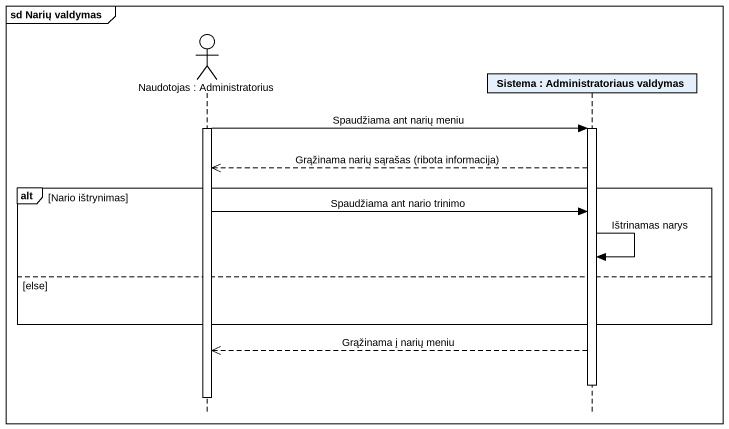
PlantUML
@startuml
mainframe sd Narių valdymas
hide footbox
actor "Naudotojas : Administratorius" as Naudotojas
participant "Sistema : Administratoriaus valdymas" as Sistema

activate Naudotojas
Naudotojas -> Sistema : Spaudžiama ant narių meniu
activate Sistema
Sistema -->> Naudotojas : Grąžinama narių sąrašas (ribota informacija)
alt Nario ištrynimas
  Naudotojas -> Sistema : Spaudžiama ant nario trinimo
  Sistema -> Sistema : Ištrinamas narys
else else
end
Sistema -->> Naudotojas : Grąžinama į narių meniu
deactivate Sistema
deactivate Naudotojas
@enduml
